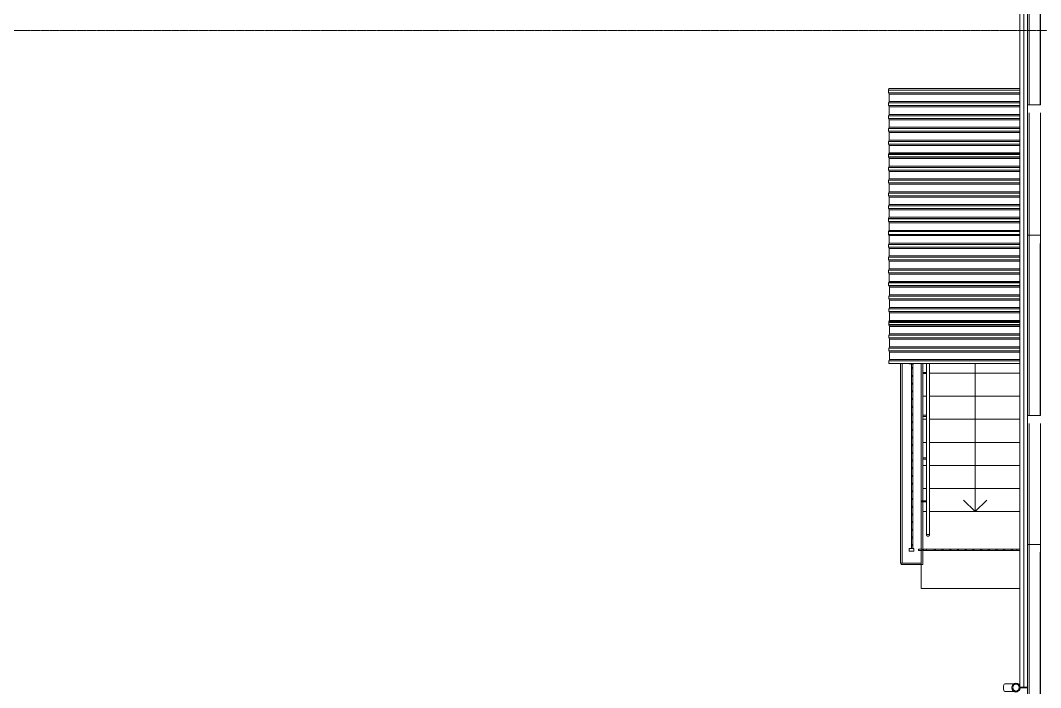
# Model space of a CAD drawing. Header units: millimetres. Extents: x -10178924 to 11692288, y -947381 to 58396.
# Drawn here: x 32170 to 45432, y -148588 to -139914 of the extents above; entities that cross this region are included whole.
import ezdxf

# ---------------------------------------------------------------- set-up
doc = ezdxf.new("R2010")
doc.units = ezdxf.units.MM
doc.linetypes.add('ADSK_Линия сетки', pattern=[25, 20, -2.5, 0, -2.5])
for name, color, linetype, lineweight in [('Лестницы', 7, 'Continuous', 9), ('Обобщенные модели', 7, 'Continuous', 18), ('Ограждение', 7, 'Continuous', 9), ('Оси', 253, 'Continuous', 9), ('Перекрытие', 7, 'Continuous', 18), ('Стены внутренние', 7, 'Continuous', 18), ('Стены наружные', 7, 'Continuous', 18), ('Стены несущие', 7, 'Continuous', 30), ('Стены отделка', 7, 'Continuous', 30), ('Стены штриховка', 7, 'Continuous', 9), ('Стрелки вверх', 7, 'Continuous', 18), ('ШТРИХОВКА', 252, 'Continuous', 15)]:
    doc.layers.add(name, color=color, linetype=linetype, lineweight=lineweight)

# ---------------------------------------------------------------- blocks, each defined once
blk = doc.blocks.new('Водосток - Тип 1 _карниз больше 490мм_-5178134-План 2-го этажа')
at = {"layer": 'Обобщенные модели'}
for p, q in [((75, 306), (75, 264)), ((175, 264), (175, 306)), ((120, 109), (120, 10)), ((130, 10), (130, 109))]:
    blk.add_line(p, q, dxfattribs=at)
at = {"layer": 'Обобщенные модели', "flags": 128}
for points in [[(75, 173), (75, 174), (75, 177), (75, 180), (75, 183), (75, 186), (75, 190), (75, 193), (75, 197), (75, 201), (75, 205), (75, 210), (75, 214), (75, 219), (75, 224), (75, 229), (75, 234), (75, 239), (75, 245), (75, 250), (75, 256), (75, 261), (75, 264)], [(175, 264), (175, 258), (175, 252), (175, 247), (175, 242), (175, 236), (175, 231), (175, 226), (175, 221), (175, 216), (175, 212), (175, 207), (175, 203), (175, 199), (175, 195), (175, 191), (175, 188), (175, 184), (175, 181), (175, 178), (175, 175), (175, 173)]]:
    blk.add_lwpolyline(points, dxfattribs=at)
at = {"layer": 'Обобщенные модели'}
for start, end in [(90, 270), (270, 90)]:
    blk.add_arc((125, 160), 52, start, end, dxfattribs=at)
at = {"layer": 'Обобщенные модели', "lineweight": 40}
for start, end in [(90, 270), (270, 90)]:
    blk.add_arc((125, 160), 50, start, end, dxfattribs=at)
at = {"layer": 'Обобщенные модели'}
for start_param, end_param in [(4.712389, 6.283185), (3.141593, 4.712389)]:
    blk.add_ellipse((125, 306), major_axis=(-50, 0), ratio=0.309017, start_param=start_param, end_param=end_param, dxfattribs=at)
blk = doc.blocks.new('Roof Cladding - 833x50mm-4469559-План 2-го этажа')
at = {"layer": 'Обобщенные модели'}
for p, q in [((43455, 35772), (43458, 35792)), ((43455, 35737), (43455, 35772)), ((43455, 35772), (45162, 35772)), ((43462, 35720), (43455, 35737)), ((43455, 35737), (45162, 35737)), ((43458, 35792), (45162, 35792)), ((43462, 35622), (43462, 35720)), ((45162, 35720), (43462, 35720)), ((43455, 35605), (43462, 35622)), ((43455, 35570), (43455, 35605)), ((45162, 35605), (43455, 35605)), ((43462, 35553), (43455, 35570)), ((45162, 35570), (43455, 35570)), ((45162, 35622), (43462, 35622)), ((43462, 35455), (43462, 35553)), ((45162, 35553), (43462, 35553)), ((43455, 35438), (43462, 35455)), ((43455, 35403), (43455, 35438)), ((45162, 35438), (43455, 35438)), ((45162, 35455), (43462, 35455)), ((43462, 35386), (43455, 35403)), ((45162, 35403), (43455, 35403)), ((43455, 35272), (43462, 35289)), ((43462, 35289), (43462, 35386)), ((45162, 35386), (43462, 35386)), ((45162, 35289), (43462, 35289)), ((43455, 35237), (43455, 35272)), ((45162, 35272), (43455, 35272)), ((43462, 35220), (43455, 35237)), ((45162, 35237), (43455, 35237)), ((43462, 35122), (43462, 35220)), ((45162, 35220), (43462, 35220)), ((43455, 35105), (43462, 35122)), ((43455, 35070), (43455, 35105)), ((45162, 35105), (43455, 35105)), ((43462, 35053), (43455, 35070)), ((45162, 35070), (43455, 35070)), ((45162, 35122), (43462, 35122)), ((43462, 34955), (43462, 35053)), ((45162, 35053), (43462, 35053)), ((43455, 34938), (43456, 34940)), ((43455, 34903), (43455, 34938)), ((45162, 34938), (43455, 34938)), ((45162, 34903), (43455, 34903)), ((45162, 34955), (43462, 34955))]:
    blk.add_line(p, q, dxfattribs=at)
blk = doc.blocks.new('Roof Cladding - 833x50mm-V19-План 2-го этажа')
at = {"layer": 'Обобщенные модели'}
for p, q in [((43454, 34934), (43457, 34954)), ((43454, 34899), (43454, 34934)), ((43454, 34934), (45162, 34934)), ((43462, 34882), (43454, 34899)), ((43454, 34899), (45162, 34899)), ((43457, 34954), (45162, 34954)), ((43462, 34784), (43462, 34882)), ((45162, 34882), (43462, 34882)), ((43454, 34767), (43462, 34784)), ((43454, 34732), (43454, 34767)), ((45162, 34767), (43454, 34767)), ((45162, 34784), (43462, 34784)), ((43462, 34715), (43454, 34732)), ((45162, 34732), (43454, 34732)), ((43454, 34601), (43462, 34618)), ((43462, 34618), (43462, 34715)), ((45162, 34715), (43462, 34715)), ((45162, 34618), (43462, 34618)), ((43454, 34566), (43454, 34601)), ((45162, 34601), (43454, 34601)), ((43462, 34549), (43454, 34566)), ((45162, 34566), (43454, 34566)), ((43462, 34451), (43462, 34549)), ((45162, 34549), (43462, 34549)), ((43454, 34434), (43462, 34451)), ((43454, 34399), (43454, 34434)), ((45162, 34434), (43454, 34434)), ((43462, 34382), (43454, 34399)), ((45162, 34399), (43454, 34399)), ((45162, 34451), (43462, 34451)), ((43462, 34284), (43462, 34382)), ((45162, 34382), (43462, 34382)), ((43454, 34267), (43462, 34284)), ((43454, 34232), (43454, 34267)), ((45162, 34267), (43454, 34267)), ((43462, 34215), (43454, 34232)), ((45162, 34232), (43454, 34232)), ((45162, 34284), (43462, 34284)), ((43454, 34101), (43456, 34104)), ((43454, 34066), (43454, 34101)), ((45162, 34101), (43454, 34101)), ((43462, 34119), (43462, 34215)), ((45162, 34215), (43462, 34215)), ((45162, 34066), (43454, 34066))]:
    blk.add_line(p, q, dxfattribs=at)
blk = doc.blocks.new('Roof Cladding - 833x50mm-V20-План 2-го этажа')
at = {"layer": 'Обобщенные модели'}
for p, q in [((43455, 34101), (43458, 34119)), ((43455, 34064), (43455, 34099)), ((43455, 34099), (45162, 34099)), ((43458, 34119), (45162, 34119)), ((43462, 34047), (43455, 34064)), ((43455, 34064), (45162, 34064)), ((43462, 33949), (43462, 34047)), ((45162, 34047), (43462, 34047)), ((43455, 33932), (43462, 33949)), ((43455, 33897), (43455, 33932)), ((45162, 33932), (43455, 33932)), ((43462, 33880), (43455, 33897)), ((45162, 33897), (43455, 33897)), ((45162, 33949), (43462, 33949)), ((43462, 33783), (43462, 33880)), ((45162, 33880), (43462, 33880)), ((43455, 33766), (43462, 33783)), ((43455, 33731), (43455, 33766)), ((45162, 33766), (43455, 33766)), ((43462, 33714), (43455, 33731)), ((45162, 33731), (43455, 33731)), ((45162, 33783), (43462, 33783)), ((43462, 33616), (43462, 33714)), ((45162, 33714), (43462, 33714)), ((43455, 33599), (43462, 33616)), ((43455, 33564), (43455, 33599)), ((45162, 33599), (43455, 33599)), ((43462, 33547), (43455, 33564)), ((45162, 33564), (43455, 33564)), ((45162, 33616), (43462, 33616)), ((43455, 33432), (43462, 33449)), ((43455, 33397), (43455, 33432)), ((45162, 33432), (43455, 33432)), ((43462, 33449), (43462, 33547)), ((45162, 33547), (43462, 33547)), ((45162, 33449), (43462, 33449)), ((43462, 33380), (43455, 33397)), ((45162, 33397), (43455, 33397)), ((43462, 33283), (43462, 33380)), ((45162, 33380), (43462, 33380)), ((43455, 33266), (43462, 33283)), ((43455, 33231), (43455, 33266)), ((45162, 33266), (43455, 33266)), ((45162, 33231), (43455, 33231)), ((45162, 33283), (43462, 33283))]:
    blk.add_line(p, q, dxfattribs=at)
blk = doc.blocks.new('Ограждение 6 - Ограждение 1-1952564-План 2-го этажа')
at = {"layer": 'Ограждение'}
for p, q in [((43725, 32217), (43725, 32214)), ((43725, 32214), (43785, 32214)), ((43754, 32164), (43754, 32214)), ((43754, 32148), (43754, 32164)), ((43770, 32164), (43754, 32164)), ((43770, 32148), (43754, 32148)), ((43754, 32064), (43754, 32148)), ((43770, 32214), (43770, 32164)), ((43770, 32164), (43770, 32148)), ((43770, 32148), (43770, 32064)), ((43785, 32214), (43785, 32217)), ((43754, 32048), (43754, 32064)), ((43770, 32064), (43754, 32064)), ((43754, 32048), (43770, 32048)), ((43754, 31964), (43754, 32048)), ((43754, 31948), (43754, 31964)), ((43770, 31964), (43754, 31964)), ((43770, 32064), (43770, 32048)), ((43770, 32048), (43770, 31964)), ((43770, 31964), (43770, 31948)), ((43754, 31948), (43770, 31948)), ((43754, 31864), (43754, 31948)), ((43754, 31848), (43754, 31864)), ((43770, 31864), (43754, 31864)), ((43754, 31848), (43770, 31848)), ((43754, 31764), (43754, 31848)), ((43770, 31948), (43770, 31864)), ((43770, 31864), (43770, 31848)), ((43770, 31848), (43770, 31764)), ((43754, 31748), (43754, 31764)), ((43770, 31764), (43754, 31764)), ((43754, 31748), (43770, 31748)), ((43754, 31664), (43754, 31748)), ((43770, 31764), (43770, 31748)), ((43770, 31748), (43770, 31664)), ((43754, 31648), (43754, 31664)), ((43770, 31664), (43754, 31664)), ((43754, 31648), (43770, 31648)), ((43754, 31564), (43754, 31648)), ((43754, 31548), (43754, 31564)), ((43770, 31564), (43754, 31564)), ((43770, 31664), (43770, 31648)), ((43770, 31648), (43770, 31564)), ((43770, 31564), (43770, 31548)), ((43754, 31548), (43770, 31548)), ((43754, 31464), (43754, 31548)), ((43754, 31448), (43754, 31464)), ((43770, 31464), (43754, 31464)), ((43754, 31448), (43770, 31448)), ((43754, 31364), (43754, 31448)), ((43770, 31548), (43770, 31464)), ((43770, 31464), (43770, 31448)), ((43770, 31448), (43770, 31364)), ((43754, 31348), (43754, 31364)), ((43770, 31364), (43754, 31364)), ((43754, 31348), (43770, 31348)), ((43754, 31264), (43754, 31348)), ((43770, 31364), (43770, 31348)), ((43770, 31348), (43770, 31264)), ((43754, 31248), (43754, 31264)), ((43770, 31264), (43754, 31264)), ((43754, 31248), (43770, 31248)), ((43754, 31164), (43754, 31248)), ((43770, 31264), (43770, 31248)), ((43770, 31248), (43770, 31164)), ((43754, 31148), (43754, 31164)), ((43770, 31164), (43754, 31164)), ((43754, 31148), (43770, 31148)), ((43754, 31064), (43754, 31148)), ((43754, 31048), (43754, 31064)), ((43770, 31064), (43754, 31064)), ((43754, 31048), (43770, 31048)), ((43754, 30964), (43754, 31048)), ((43770, 31164), (43770, 31148)), ((43770, 31148), (43770, 31064)), ((43770, 31064), (43770, 31048)), ((43770, 31048), (43770, 30964)), ((43754, 30948), (43754, 30964)), ((43770, 30964), (43754, 30964)), ((43754, 30948), (43770, 30948)), ((43754, 30864), (43754, 30948)), ((43770, 30964), (43770, 30948)), ((43770, 30948), (43770, 30864)), ((43754, 30848), (43754, 30864)), ((43770, 30864), (43754, 30864)), ((43754, 30848), (43770, 30848)), ((43754, 30764), (43754, 30848)), ((43770, 30864), (43770, 30848)), ((43770, 30848), (43770, 30764)), ((43754, 30748), (43754, 30764)), ((43770, 30764), (43754, 30764)), ((43754, 30748), (43770, 30748)), ((43754, 30664), (43754, 30748)), ((43754, 30648), (43754, 30664)), ((43770, 30664), (43754, 30664)), ((43754, 30648), (43770, 30648)), ((43754, 30564), (43754, 30648)), ((43770, 30764), (43770, 30748)), ((43770, 30748), (43770, 30664)), ((43770, 30664), (43770, 30648)), ((43770, 30648), (43770, 30564)), ((43754, 30548), (43754, 30564)), ((43770, 30564), (43754, 30564)), ((43754, 30548), (43770, 30548)), ((43754, 30464), (43754, 30548)), ((43770, 30564), (43770, 30548)), ((43770, 30548), (43770, 30464)), ((43754, 30448), (43754, 30464)), ((43770, 30464), (43754, 30464)), ((43754, 30448), (43770, 30448)), ((43754, 30364), (43754, 30448)), ((43770, 30464), (43770, 30448)), ((43770, 30448), (43770, 30364)), ((43754, 30348), (43754, 30364)), ((43770, 30364), (43754, 30364)), ((43754, 30348), (43770, 30348)), ((43754, 30264), (43754, 30348)), ((43754, 30248), (43754, 30264)), ((43770, 30264), (43754, 30264)), ((43754, 30248), (43770, 30248)), ((43754, 30164), (43754, 30248)), ((43770, 30364), (43770, 30348)), ((43770, 30348), (43770, 30264)), ((43770, 30264), (43770, 30248)), ((43770, 30248), (43770, 30164)), ((43754, 30148), (43754, 30164)), ((43770, 30164), (43754, 30164)), ((43754, 30148), (43770, 30148)), ((43754, 30064), (43754, 30148)), ((43770, 30164), (43770, 30148)), ((43770, 30148), (43770, 30064)), ((43754, 30048), (43754, 30064)), ((43770, 30064), (43754, 30064)), ((43754, 30048), (43770, 30048)), ((43754, 29964), (43754, 30048)), ((43770, 30064), (43770, 30048)), ((43770, 30048), (43770, 29964)), ((43754, 29948), (43754, 29964)), ((43770, 29964), (43754, 29964)), ((43754, 29948), (43770, 29948)), ((43754, 29864), (43754, 29948)), ((43754, 29848), (43754, 29864)), ((43770, 29864), (43754, 29864)), ((43754, 29848), (43770, 29848)), ((43754, 29812), (43754, 29848)), ((43770, 29964), (43770, 29948)), ((43770, 29948), (43770, 29864)), ((43770, 29864), (43770, 29848)), ((43770, 29848), (43770, 29812)), ((43725, 29812), (43725, 29777)), ((43785, 29812), (43725, 29812)), ((43725, 29777), (43785, 29777)), ((43785, 29777), (43785, 29812)), ((43846, 29803), (43886, 29803)), ((43846, 29787), (43846, 29803)), ((43886, 29787), (43846, 29787)), ((43886, 29803), (43886, 29787)), ((43910, 29803), (43950, 29803)), ((43910, 29787), (43910, 29803)), ((43950, 29787), (43910, 29787)), ((43950, 29803), (43950, 29787)), ((43950, 29803), (44050, 29803)), ((44050, 29787), (43950, 29787)), ((44050, 29803), (44066, 29803)), ((44050, 29787), (44050, 29803)), ((44066, 29787), (44050, 29787)), ((44066, 29803), (44066, 29787)), ((44066, 29803), (44150, 29803)), ((44150, 29787), (44066, 29787)), ((44150, 29803), (44166, 29803)), ((44150, 29787), (44150, 29803)), ((44166, 29787), (44150, 29787)), ((44166, 29803), (44166, 29787)), ((44166, 29803), (44250, 29803)), ((44250, 29787), (44166, 29787)), ((44250, 29803), (44266, 29803)), ((44250, 29787), (44250, 29803)), ((44266, 29787), (44250, 29787)), ((44266, 29803), (44266, 29787)), ((44266, 29803), (44350, 29803)), ((44350, 29787), (44266, 29787)), ((44350, 29803), (44366, 29803)), ((44350, 29787), (44350, 29803)), ((44366, 29787), (44350, 29787)), ((44366, 29803), (44366, 29787)), ((44366, 29803), (44450, 29803)), ((44450, 29787), (44366, 29787)), ((44450, 29803), (44466, 29803)), ((44450, 29787), (44450, 29803)), ((44466, 29787), (44450, 29787)), ((44466, 29803), (44466, 29787)), ((44466, 29803), (44550, 29803)), ((44550, 29787), (44466, 29787)), ((44550, 29803), (44566, 29803)), ((44550, 29787), (44550, 29803)), ((44566, 29787), (44550, 29787)), ((44566, 29803), (44566, 29787)), ((44566, 29803), (44650, 29803)), ((44650, 29787), (44566, 29787)), ((44650, 29803), (44666, 29803)), ((44650, 29787), (44650, 29803)), ((44666, 29787), (44650, 29787)), ((44666, 29803), (44666, 29787)), ((44666, 29803), (44750, 29803)), ((44750, 29787), (44666, 29787)), ((44750, 29803), (44766, 29803)), ((44750, 29787), (44750, 29803)), ((44766, 29787), (44750, 29787)), ((44766, 29803), (44766, 29787)), ((44766, 29803), (44850, 29803)), ((44850, 29787), (44766, 29787)), ((44850, 29803), (44866, 29803)), ((44850, 29787), (44850, 29803)), ((44866, 29787), (44850, 29787)), ((44866, 29803), (44866, 29787)), ((44866, 29803), (44950, 29803)), ((44950, 29787), (44866, 29787)), ((44950, 29803), (44966, 29803)), ((44950, 29787), (44950, 29803)), ((44966, 29787), (44950, 29787)), ((44966, 29803), (44966, 29787)), ((44966, 29803), (45050, 29803)), ((45050, 29787), (44966, 29787)), ((45050, 29803), (45066, 29803)), ((45050, 29787), (45050, 29803)), ((45066, 29787), (45050, 29787)), ((45066, 29803), (45066, 29787)), ((45066, 29803), (45125, 29803)), ((45125, 29787), (45066, 29787)), ((45125, 29803), (45162, 29803)), ((45125, 29787), (45125, 29803)), ((45162, 29787), (45125, 29787))]:
    blk.add_line(p, q, dxfattribs=at)
blk = doc.blocks.new('Roof Cladding - 333x50mm 2-4496952-План 2-го этажа')
at = {"layer": 'Обобщенные модели'}
for p, q in [((43459, 33226), (43459, 33231)), ((43467, 33209), (43459, 33226)), ((43459, 33226), (45162, 33226)), ((43460, 33268), (43462, 33281)), ((43462, 33281), (45162, 33281)), ((43467, 33112), (43467, 33209)), ((45162, 33209), (43467, 33209)), ((43459, 33095), (43467, 33112)), ((43459, 33060), (43459, 33095)), ((45162, 33095), (43459, 33095)), ((43467, 33043), (43459, 33060)), ((45162, 33060), (43459, 33060)), ((45162, 33112), (43467, 33112)), ((43467, 32945), (43467, 33043)), ((45162, 33043), (43467, 33043)), ((43459, 32928), (43467, 32945)), ((43459, 32893), (43459, 32928)), ((45162, 32928), (43459, 32928)), ((43467, 32876), (43459, 32893)), ((45162, 32893), (43459, 32893)), ((45162, 32945), (43467, 32945)), ((43459, 32761), (43461, 32766)), ((43459, 32726), (43459, 32761)), ((45162, 32761), (43459, 32761)), ((43464, 32772), (43467, 32778)), ((43467, 32778), (43467, 32876)), ((45162, 32876), (43467, 32876)), ((45162, 32778), (43467, 32778)), ((45162, 32726), (43459, 32726))]:
    blk.add_line(p, q, dxfattribs=at)
blk = doc.blocks.new('Roof Cladding - 333x50mm 2-V30-План 2-го этажа')
at = {"layer": 'Обобщенные модели'}
for p, q in [((43461, 32766), (43462, 32772)), ((43462, 32772), (45162, 32772)), ((43459, 32717), (43459, 32752)), ((43459, 32752), (45162, 32752)), ((43467, 32700), (43459, 32717)), ((43459, 32717), (45162, 32717)), ((43467, 32603), (43467, 32700)), ((45162, 32700), (43467, 32700)), ((43459, 32586), (43467, 32603)), ((43459, 32551), (43459, 32586)), ((45162, 32586), (43459, 32586)), ((43467, 32534), (43459, 32551)), ((45162, 32551), (43459, 32551)), ((45162, 32603), (43467, 32603)), ((43467, 32436), (43467, 32534)), ((45162, 32534), (43467, 32534)), ((43459, 32419), (43467, 32436)), ((43459, 32384), (43459, 32419)), ((45162, 32419), (43459, 32419)), ((43467, 32367), (43459, 32384)), ((45162, 32384), (43459, 32384)), ((45162, 32436), (43467, 32436)), ((43467, 32269), (43467, 32367)), ((45162, 32367), (43467, 32367)), ((43459, 32252), (43467, 32269)), ((43459, 32217), (43459, 32252)), ((45162, 32252), (43459, 32252)), ((45162, 32269), (43467, 32269)), ((45162, 32217), (43459, 32217))]:
    blk.add_line(p, q, dxfattribs=at)
blk = doc.blocks.new('Тип перил - Перила_Внутренний_-6957739-План 2-го этажа')
at = {"layer": 'Ограждение'}
for p, q in [((43948, 32217), (43948, 30294)), ((43988, 30294), (43988, 32217)), ((43948, 30276), (43948, 29993)), ((43988, 29993), (43988, 30276)), ((43965, 29993), (43970, 29993))]:
    blk.add_line(p, q, dxfattribs=at)
at = {"layer": 'Ограждение', "flags": 128}
for points in [[(43948, 30294), (43948, 30293), (43948, 30292), (43948, 30291), (43948, 30290), (43948, 30289), (43948, 30288), (43948, 30287), (43948, 30285), (43948, 30284), (43948, 30283), (43948, 30282), (43948, 30281), (43948, 30280), (43948, 30278), (43948, 30277), (43948, 30276), (43948, 30276)], [(43988, 30276), (43988, 30277), (43988, 30278), (43988, 30279), (43988, 30280), (43988, 30282), (43988, 30283), (43988, 30284), (43988, 30285), (43988, 30286), (43988, 30287), (43988, 30288), (43988, 30289), (43988, 30290), (43988, 30291), (43988, 30292), (43988, 30293), (43988, 30294)]]:
    blk.add_lwpolyline(points, dxfattribs=at)
blk = doc.blocks.new('Тип перил - D40-16087-План 2-го этажа')
at = {"layer": 'Ограждение', "flags": 128}
for points in [[(0, 20), (1, 20), (2, 20), (2, 20), (3, 20), (4, 20), (5, 19), (6, 19), (6, 19), (7, 19), (8, 18), (9, 18), (9, 18), (10, 17), (11, 17), (11, 17), (12, 16), (13, 16), (13, 15), (14, 14), (14, 14), (15, 13), (15, 13), (16, 12), (16, 11), (17, 11), (17, 10), (18, 9), (18, 9), (18, 8), (19, 7), (19, 6), (19, 6), (19, 5), (20, 4), (20, 3), (20, 3), (20, 2), (20, 1), (20, 0), (20, 0)], [(20, 0), (20, -1), (20, -2), (20, -2), (20, -3), (20, -4), (19, -5), (19, -6), (19, -6), (19, -7), (18, -8), (18, -9), (18, -9), (17, -10), (17, -11), (17, -11), (16, -12), (16, -13), (15, -13), (14, -14), (14, -14), (13, -15), (13, -15), (12, -16), (11, -16), (11, -17), (10, -17), (9, -18), (9, -18), (8, -18), (7, -19), (6, -19), (6, -19), (5, -19), (4, -20), (3, -20), (3, -20), (2, -20), (1, -20), (0, -20), (0, -20)]]:
    blk.add_lwpolyline(points, dxfattribs=at)
blk = doc.blocks.new('Тип перил - Перила_Внутренний_-V42-План 2-го этажа')
at = {"layer": 'Ограждение'}
for p, q in [((43948, 32217), (43948, 30306)), ((43988, 32217), (43988, 30306)), ((43948, 30276), (43948, 30306)), ((43948, 30276), (43948, 29993)), ((43988, 30276), (43988, 30306)), ((43988, 30276), (43988, 29993)), ((43988, 29993), (43948, 29993))]:
    blk.add_line(p, q, dxfattribs=at)
blk = doc.blocks.new('ADSK_Ограждение_Опоры_Г_образная - D15 высота60 консоль80-16089-План 2-го этажа')
at = {"layer": 'Ограждение'}
for p, q in [((-7, 67), (-7, 20)), ((8, 20), (8, 67))]:
    blk.add_line(p, q, dxfattribs=at)
blk = doc.blocks.new('ADSK_Ограждение_Опоры_Г_образная - D15 высота60 консоль80-V43-План 2-го этажа')
at = {"layer": 'Ограждение'}
for p, q in [((-7.5, 80), (-7.5, 20)), ((0, 80), (-7.5, 80)), ((7.5, 80), (0, 80)), ((7.5, 20), (7.5, 80))]:
    blk.add_line(p, q, dxfattribs=at)
blk = doc.blocks.new('2 этаж')
at = {"layer": 'Лестницы'}
for p, q in [((45162, -90993), (43988, -90993)), ((45162, -90993), (43988, -90993)), ((43948, -91293), (43901, -91293)), ((43948, -91293), (43901, -91293)), ((45162, -91293), (43988, -91293)), ((45162, -91293), (43988, -91293)), ((43948, -91593), (43901, -91593)), ((43948, -91593), (43901, -91593)), ((45162, -91593), (43988, -91593)), ((45162, -91593), (43988, -91593)), ((43948, -91893), (43901, -91893)), ((43948, -91893), (43901, -91893)), ((45162, -91893), (43988, -91893)), ((45162, -91893), (43988, -91893)), ((43948, -92193), (43901, -92193)), ((43948, -92193), (43901, -92193)), ((45162, -92193), (43988, -92193)), ((45162, -92193), (43988, -92193)), ((43948, -92493), (43901, -92493)), ((43948, -92493), (43901, -92493)), ((45162, -92493), (43988, -92493)), ((45162, -92493), (43988, -92493)), ((43948, -92793), (43901, -92793)), ((45162, -92793), (43988, -92793))]:
    blk.add_line(p, q, dxfattribs=at)
at = {"layer": 'Оси', "color": 252, "linetype": 'ADSK_Линия сетки'}
blk.add_line((-10115, -86541), (56005, -86541), dxfattribs=at)
at = {"layer": 'Перекрытие'}
for p, q in [((43948, -92793), (43901, -92793)), ((45162, -92793), (43988, -92793)), ((43881, -93482), (43881, -93793)), ((43881, -93793), (45162, -93793))]:
    blk.add_line(p, q, dxfattribs=at)
at = {"layer": 'Стены внутренние'}
for p, q in [((43631, -93462), (43631, -90869)), ((43881, -90869), (43881, -93283))]:
    blk.add_line(p, q, dxfattribs=at)
at = {"layer": 'Стены наружные'}
for p, q in [((45162, -95072), (45162, -84241)), ((45212, -84241), (45212, -95077)), ((45262, -89199), (45262, -87504)), ((45282, -89199), (45282, -87611)), ((45432, -87611), (45432, -89199)), ((43611, -93462), (43611, -90869)), ((43901, -90869), (43901, -92652)), ((45262, -93219), (45262, -91544)), ((45282, -93219), (45282, -91646)), ((45432, -91646), (45432, -93219)), ((43901, -92667), (43901, -93482)), ((43881, -93299), (43881, -93482)), ((43611, -93462), (43881, -93462)), ((43621, -93462), (43621, -93482)), ((43901, -93482), (43621, -93482))]:
    blk.add_line(p, q, dxfattribs=at)
at = {"layer": 'Стены несущие'}
for p, q in [((45432, -87504), (45432, -80177)), ((45432, -91544), (45432, -89306)), ((45432, -95671), (45432, -93321))]:
    blk.add_line(p, q, dxfattribs=at)
at = {"layer": 'Стены отделка', "lineweight": 9}
for p, q in [((45262, -84241), (45262, -87504)), ((45262, -87504), (45282, -87504)), ((45282, -87504), (45432, -87504)), ((45262, -89199), (45262, -91544)), ((45282, -89199), (45262, -89199)), ((45432, -89199), (45282, -89199)), ((45282, -89199), (45282, -89306)), ((45432, -89306), (45432, -89199)), ((45262, -91544), (45282, -91544)), ((45282, -91544), (45432, -91544)), ((45262, -93219), (45262, -95672)), ((45282, -93219), (45262, -93219)), ((45432, -93219), (45282, -93219)), ((45282, -93219), (45282, -93321)), ((45432, -93321), (45432, -93219))]:
    blk.add_line(p, q, dxfattribs=at)
at = {"layer": 'Стены штриховка'}
for p, q in [((45282, -87504), (45282, -84241)), ((45282, -84241), (45282, -87504)), ((45282, -91544), (45282, -89199)), ((45282, -89306), (45282, -91544)), ((45282, -95672), (45282, -93219)), ((45282, -93321), (45282, -95671))]:
    blk.add_line(p, q, dxfattribs=at)
at = {"layer": 'Стрелки вверх'}
for p, q in [((44581, -90869), (44581, -90993)), ((44581, -90993), (44581, -91293)), ((44581, -91293), (44581, -91593)), ((44581, -91593), (44581, -91893)), ((44581, -91893), (44581, -92193)), ((44581, -92193), (44581, -92493)), ((44581, -92493), (44581, -92793)), ((44581, -92793), (44431, -92643)), ((44581, -92793), (44731, -92643))]:
    blk.add_line(p, q, dxfattribs=at)
at = {"layer": 'Обобщенные модели'}
for name in ['Roof Cladding - 833x50mm-4469559-План 2-го этажа', 'Roof Cladding - 833x50mm-V19-План 2-го этажа', 'Roof Cladding - 833x50mm-V20-План 2-го этажа', 'Roof Cladding - 333x50mm 2-4496952-План 2-го этажа', 'Roof Cladding - 333x50mm 2-V30-План 2-го этажа']:
    blk.add_blockref(name, (0, -123086), dxfattribs=at)
at = {"layer": 'Обобщенные модели', "rotation": 90}
blk.add_blockref('Водосток - Тип 1 _карниз больше 490мм_-5178134-План 2-го этажа', (45272, -95206), dxfattribs=at)
at = {"layer": 'Ограждение'}
for name in ['Ограждение 6 - Ограждение 1-1952564-План 2-го этажа', 'Тип перил - Перила_Внутренний_-6957739-План 2-го этажа', 'Тип перил - Перила_Внутренний_-V42-План 2-го этажа']:
    blk.add_blockref(name, (0, -123086), dxfattribs=at)
for name, p, rotation in [('ADSK_Ограждение_Опоры_Г_образная - D15 высота60 консоль80-16089-План 2-го этажа', (43968, -90993), 90), ('ADSK_Ограждение_Опоры_Г_образная - D15 высота60 консоль80-16089-План 2-го этажа', (43968, -91549), 90), ('ADSK_Ограждение_Опоры_Г_образная - D15 высота60 консоль80-16089-План 2-го этажа', (43968, -92104), 90), ('ADSK_Ограждение_Опоры_Г_образная - D15 высота60 консоль80-V43-План 2-го этажа', (43968, -92660), 90), ('Тип перил - D40-16087-План 2-го этажа', (43968, -93093), 270)]:
    blk.add_blockref(name, p, dxfattribs=dict(at, rotation=rotation))

msp = doc.modelspace()

# ---------------------------------------------------------------- block references
at = {"layer": 'ШТРИХОВКА'}
msp.add_blockref('2 этаж', (0, -53506.6), dxfattribs=at)

doc.saveas('drawing.dxf')
